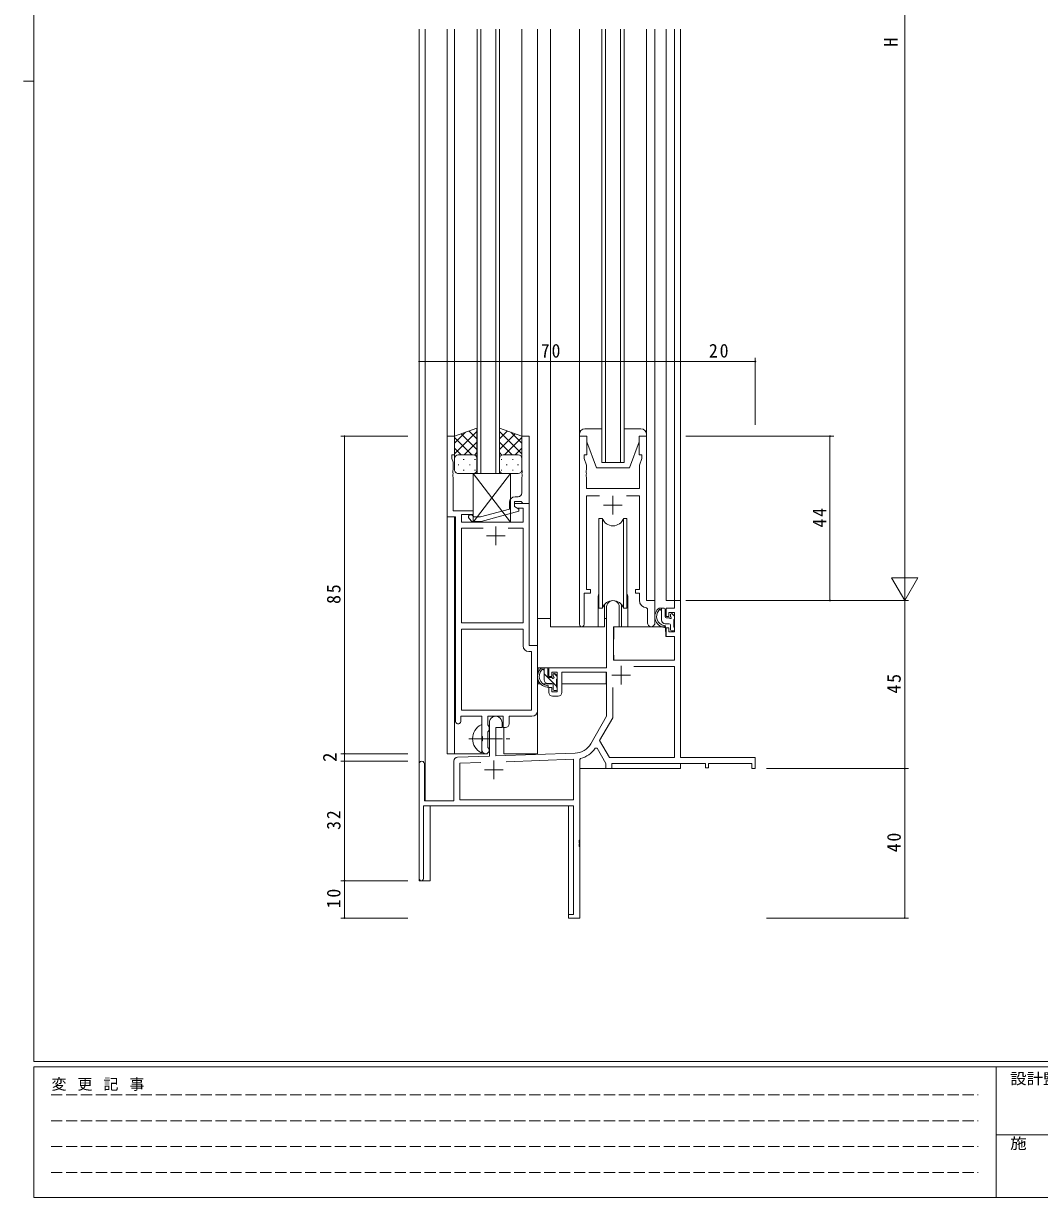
# Model space of a CAD drawing. Units: millimetres on the paper. Extents: x -420 to 373, y -297 to 267.
# Drawn here: x -420.5 to -148.5, y -297 to 17.3 of the extents above; entities that cross this region are included whole.
import ezdxf
from ezdxf.enums import TextEntityAlignment as Align

# ---------------------------------------------------------------- set-up
doc = ezdxf.new("R2010")
doc.units = ezdxf.units.MM
doc.linetypes.add('CHAIN2', pattern=[12, 9, -1, 1, -1])
doc.linetypes.add('DASHED3', pattern=[4, 3, -1])
for name, color, linetype, lineweight in [('0-1_YKK_ZWAK', 7, 'Continuous', 9), ('0-3_YKK_12', 2, 'Continuous', 9), ('0-4_YKK_D', 6, 'Continuous', 9), ('0-6_YKK_13', 4, 'Continuous', 9), ('0-7_YKK_11', 7, 'Continuous', 9)]:
    doc.layers.add(name, color=color, linetype=linetype, lineweight=lineweight)
doc.styles.add('ＭＳ ゴシック', font='')
doc.styles.get('ＭＳ ゴシック').set_extended_font_data('MS Gothic')

msp = doc.modelspace()

# ---------------------------------------------------------------- linework, layer by layer
at = {"layer": '0-1_YKK_ZWAK'}
for p, q in [((-417.7, -260.6), (-417.7, 264.4)), ((-420.5, 1.9), (-417.7, 1.9)), ((352.3, -260.6), (-417.7, -260.6)), ((-417.7, -297), (-417.7, -262)), ((314.5, -262), (-417.7, -262)), ((-160.1, -262), (-160.1, -297)), ((-160.1, -280.199), (-31.3, -280.199)), ((-417.7, -297), (314.5, -297))]:
    msp.add_line(p, q, dxfattribs=at)
at = {"layer": '0-1_YKK_ZWAK', "linetype": 'DASHED3'}
for p, q in [((-413.101, -269.512), (-164.909, -269.512)), ((-413.101, -276.441), (-164.909, -276.441)), ((-413.101, -283.37), (-164.909, -283.37)), ((-413.101, -290.298), (-164.909, -290.298))]:
    msp.add_line(p, q, dxfattribs=at)
at = {"layer": '0-3_YKK_12'}
for p, q in [((-314.577, -212.17), (-314.577, 15.83)), ((-312.947, 15.83), (-312.947, -190.77)), ((-307.077, 15.83), (-307.077, -178.17)), ((-305.078, 15.83), (-305.079, -93.67)), ((-299.079, -103.17), (-299.079, 15.83)), ((-298.079, 15.83), (-298.079, -103.17)), ((-294.079, -103.17), (-294.079, 15.83)), ((-293.079, 15.83), (-293.079, -103.17)), ((-287.079, 15.83), (-287.079, -93.67)), ((-282.877, 15.83), (-282.877, -178.17)), ((-279.377, 15.83), (-279.377, -144.17)), ((-271.677, 15.83), (-271.677, -92.67)), ((-265.677, -100.17), (-265.677, 15.83)), ((-264.677, 15.83), (-264.677, -100.17)), ((-260.677, -100.17), (-260.677, 15.83)), ((-259.677, 15.83), (-259.677, -100.17)), ((-253.677, 15.83), (-253.677, -92.67)), ((-251.477, -137.47), (-251.477, 15.83)), ((-248.477, 15.83), (-248.477, -137.17)), ((-246.207, 15.83), (-246.207, -137.17)), ((-244.577, 15.83), (-244.577, -137.17)), ((-259.677, -100.17), (-265.677, -100.17)), ((-293.079, -103.17), (-299.079, -103.17)), ((-305.077, -178.17), (-305.077, -114.818)), ((-266.677, -136.67), (-266.677, -144.17)), ((-258.677, -136.67), (-258.677, -144.17)), ((-244.577, -137.17), (-248.477, -137.17)), ((-245.907, -137.17), (-246.207, -137.17)), ((-266.677, -144.17), (-279.377, -144.17)), ((-252.45, -144.17), (-258.677, -144.17)), ((-291.877, -178.17), (-291.877, -171.154)), ((-307.077, -178.17), (-296.277, -178.17)), ((-291.877, -178.17), (-282.877, -178.17)), ((-244.577, -176.67), (-244.577, -178.87)), ((-271.577, -182.17), (-271.577, -222.17)), ((-271.577, -182.17), (-244.577, -182.17)), ((-244.577, -180.8), (-244.577, -182.17)), ((-244.577, -180.8), (-244.577, -182.17)), ((-311.577, -212.17), (-311.577, -192.17)), ((-314.577, -212.17), (-311.577, -212.17))]:
    msp.add_line(p, q, dxfattribs=at)
msp.add_lwpolyline([(-274.577, -192.17), (-274.577, -222.17), (-271.577, -222.17)], dxfattribs=at)
for start, end in [(159.63586, 180), (0, 20.36412)]:
    msp.add_arc((-262.677, -136.67), 4, start, end, dxfattribs=at)
at = {"layer": '0-4_YKK_D'}
for p, q in [((-184.577, 155.83), (-184.577, -130.17)), ((-314.577, -89.17), (-314.577, -72.17)), ((-244.577, -90.17), (-244.577, -72.17)), ((-244.577, -89.17), (-244.577, -72.17)), ((-224.577, -90.17), (-224.577, -72.17)), ((-314.577, -73.17), (-244.577, -73.17)), ((-244.577, -73.17), (-224.577, -73.17)), ((-317.577, -93.17), (-335.577, -93.17)), ((-334.577, -93.17), (-334.577, -178.17)), ((-243.207, -93.17), (-203.577, -93.17)), ((-204.577, -137.17), (-204.577, -93.17)), ((-184.577, -137.17), (-184.577, -125.046)), ((-184.577, -137.17), (-188.077, -131.108)), ((-181.077, -131.108), (-188.077, -131.108)), ((-184.577, -137.17), (-181.077, -131.108)), ((-243.207, -137.17), (-203.577, -137.17)), ((-243.207, -137.17), (-183.577, -137.17)), ((-221.577, -137.17), (-183.577, -137.17)), ((-184.577, -137.17), (-184.577, -182.17)), ((-317.577, -178.17), (-335.577, -178.17)), ((-317.577, -178.17), (-335.577, -178.17)), ((-334.577, -178.17), (-334.577, -180.17)), ((-317.577, -180.17), (-335.577, -180.17)), ((-317.577, -180.17), (-335.577, -180.17)), ((-334.577, -180.17), (-334.577, -212.17)), ((-221.577, -182.17), (-183.577, -182.17)), ((-221.577, -182.17), (-183.577, -182.17)), ((-184.577, -182.17), (-184.577, -222.17)), ((-317.577, -212.17), (-335.577, -212.17)), ((-317.577, -212.17), (-335.577, -212.17)), ((-334.577, -212.17), (-334.577, -222.17)), ((-317.577, -222.17), (-335.577, -222.17)), ((-221.577, -222.17), (-183.577, -222.17))]:
    msp.add_line(p, q, dxfattribs=at)
for centre, start, end in [((-314.577, -73.17), 0, 180), ((-314.577, -73.17), 180, 0), ((-244.577, -73.17), 0, 180), ((-244.577, -73.17), 0, 180), ((-244.577, -73.17), 180, 0), ((-244.577, -73.17), 180, 0), ((-224.577, -73.17), 0, 180), ((-224.577, -73.17), 180, 0), ((-334.577, -93.17), 90, 270), ((-334.577, -93.17), 270, 90), ((-204.577, -93.17), 90, 270), ((-204.577, -93.17), 270, 90), ((-204.577, -137.17), 90, 270), ((-204.577, -137.17), 270, 90), ((-334.577, -178.17), 90, 270), ((-334.577, -178.17), 90, 270), ((-334.577, -178.17), 270, 90), ((-334.577, -178.17), 270, 90), ((-334.577, -180.17), 90, 270), ((-334.577, -180.17), 90, 270), ((-334.577, -180.17), 270, 90), ((-334.577, -180.17), 270, 90), ((-184.577, -182.17), 90, 270), ((-184.577, -182.17), 90, 270), ((-184.577, -182.17), 270, 90), ((-184.577, -182.17), 270, 90), ((-334.577, -212.17), 90, 270), ((-334.577, -212.17), 90, 270), ((-334.577, -212.17), 270, 90), ((-334.577, -212.17), 270, 90), ((-334.577, -222.17), 90, 270), ((-334.577, -222.17), 270, 90), ((-184.577, -222.17), 90, 270), ((-184.577, -222.17), 270, 90)]:
    msp.add_arc(centre, 0.106, start, end, dxfattribs=at)
at = {"layer": '0-6_YKK_13'}
for p, q in [((-299.081, -91.027), (-305.081, -93.17)), ((-299.081, -99.392), (-299.081, -91.027)), ((-293.082, -91.027), (-287.082, -93.17)), ((-293.082, -99.392), (-293.082, -91.027)), ((-305.081, -97.902), (-299.081, -91.902)), ((-305.081, -95.073), (-302.12, -92.113)), ((-305.081, -93.17), (-305.081, -99.17)), ((-300.46, -98.17), (-305.081, -93.55)), ((-299.081, -96.722), (-303.276, -92.526)), ((-299.081, -93.893), (-301.192, -91.781)), ((-293.082, -93.893), (-290.971, -91.781)), ((-287.082, -97.902), (-293.082, -91.902)), ((-293.082, -96.722), (-288.887, -92.526)), ((-291.703, -98.17), (-287.082, -93.55)), ((-287.082, -95.073), (-290.043, -92.113)), ((-287.082, -93.17), (-287.082, -99.17)), ((-271.677, -92.67), (-271.677, -93.17)), ((-271.677, -93.17), (-269.677, -93.17)), ((-265.677, -91.17), (-270.177, -91.17)), ((-269.677, -93.17), (-269.677, -94.67)), ((-255.177, -91.17), (-259.677, -91.17)), ((-255.677, -93.17), (-253.677, -93.17)), ((-255.677, -94.67), (-255.677, -93.17)), ((-253.677, -93.17), (-253.677, -92.67)), ((-303.289, -98.17), (-305.081, -96.378)), ((-302.52, -98.17), (-299.081, -94.73)), ((-289.643, -98.17), (-293.082, -94.73)), ((-288.874, -98.17), (-287.082, -96.378)), ((-269.677, -94.67), (-267.077, -101.67)), ((-255.677, -94.67), (-258.277, -101.67)), ((-305.081, -102.17), (-305.081, -99.17)), ((-304.081, -98.17), (-300.481, -98.17)), ((-303.681, -98.17), (-300.081, -98.17)), ((-302.746, -99.392), (-302.546, -99.392)), ((-299.749, -98.227), (-299.081, -97.559)), ((-299.716, -99.392), (-299.516, -99.392)), ((-299.081, -99.17), (-299.081, -102.17)), ((-292.414, -98.227), (-293.082, -97.559)), ((-293.082, -99.17), (-293.082, -102.17)), ((-292.447, -99.392), (-292.647, -99.392)), ((-288.482, -98.17), (-292.082, -98.17)), ((-288.082, -98.17), (-291.682, -98.17)), ((-289.417, -99.392), (-289.617, -99.392)), ((-287.082, -102.17), (-287.082, -99.17)), ((-304.161, -100.807), (-303.961, -100.807)), ((-300.081, -103.17), (-304.081, -103.17)), ((-302.746, -102.222), (-302.546, -102.222)), ((-301.131, -100.807), (-300.931, -100.807)), ((-300.079, -103.17), (-290.079, -116.17)), ((-290.079, -103.17), (-300.079, -116.17)), ((-299.716, -102.222), (-299.516, -102.222)), ((-292.447, -102.222), (-292.647, -102.222)), ((-292.082, -103.17), (-288.082, -103.17)), ((-291.032, -100.807), (-291.232, -100.807)), ((-289.417, -102.222), (-289.617, -102.222)), ((-288.002, -100.807), (-288.202, -100.807)), ((-267.077, -101.67), (-258.277, -101.67)), ((-265.505, -139.17), (-265.505, -115.17)), ((-259.849, -139.17), (-259.849, -115.17)), ((-258.927, -115.17), (-259.849, -115.17)), ((-258.927, -139.17), (-258.927, -115.17)), ((-264.927, -138.186), (-264.927, -144.17)), ((-260.427, -144.17), (-260.427, -138.186)), ((-266.427, -139.17), (-265.505, -139.17)), ((-259.849, -139.17), (-258.927, -139.17)), ((-249.007, -139.17), (-250.307, -139.17)), ((-249.707, -142.37), (-249.707, -139.17)), ((-248.707, -141.47), (-248.707, -139.47)), ((-247.307, -140.97), (-247.307, -141.309)), ((-246.295, -141.258), (-246.795, -140.758)), ((-279.377, -141.97), (-282.873, -141.97)), ((-282.873, -155.17), (-282.873, -141.97)), ((-264.927, -144.17), (-266.677, -144.17)), ((-264.927, -141.97), (-264.377, -141.97)), ((-262.453, -144.468), (-262.507, -150.67)), ((-248.575, -144.17), (-262.153, -144.17)), ((-258.677, -144.17), (-260.427, -144.17)), ((-247.607, -143.37), (-248.707, -143.37)), ((-248.575, -144.17), (-248.507, -146.77)), ((-247.768, -141.77), (-248.407, -141.77)), ((-247.307, -143.67), (-247.307, -144.97)), ((-246.407, -144.27), (-246.407, -142.27)), ((-246.207, -142.07), (-246.207, -141.47)), ((-246.207, -144.97), (-246.207, -144.47)), ((-262.472, -146.67), (-262.577, -146.67)), ((-248.507, -146.77), (-246.538, -146.77)), ((-247.007, -145.27), (-246.507, -145.27)), ((-246.207, -150.67), (-246.238, -147.068)), ((-262.507, -150.67), (-262.488, -152.873)), ((-246.226, -152.873), (-246.207, -150.67)), ((-262.577, -151.6), (-262.498, -151.679)), ((-262.188, -153.17), (-246.526, -153.17)), ((-264.677, -155.17), (-282.873, -155.17)), ((-282.673, -155.17), (-282.673, -156.422)), ((-280.407, -155.17), (-281.707, -155.17)), ((-281.107, -158.37), (-281.107, -155.17)), ((-277.807, -160.126), (-281.107, -156.826)), ((-280.107, -157.47), (-280.107, -155.47)), ((-278.707, -156.97), (-278.707, -157.309)), ((-277.607, -157.498), (-278.433, -156.671)), ((-277.695, -157.258), (-278.195, -156.758)), ((-264.473, -156.451), (-264.473, -159.47)), ((-282.673, -158.56), (-282.673, -159.47)), ((-282.673, -159.47), (-282.092, -159.47)), ((-281.396, -159.47), (-278.783, -159.47)), ((-279.007, -159.37), (-280.107, -159.37)), ((-279.168, -157.77), (-279.807, -157.77)), ((-278.707, -159.67), (-278.707, -160.97)), ((-277.807, -160.27), (-277.807, -158.27)), ((-277.807, -159.47), (-277.577, -159.47)), ((-277.607, -158.07), (-277.607, -157.47)), ((-264.473, -159.47), (-276.377, -159.47)), ((-278.407, -161.27), (-277.907, -161.27)), ((-277.607, -160.97), (-277.607, -160.47)), ((-297.777, -177.766), (-297.777, -170.574))]:
    msp.add_line(p, q, dxfattribs=at)
at = {"layer": '0-6_YKK_13', "linetype": 'CHAIN2'}
msp.add_line((-301.277, -174.17), (-289.289, -174.17), dxfattribs=at)
at = {"layer": '0-6_YKK_13'}
msp.add_lwpolyline([(-290.079, -103.17), (-300.079, -103.17), (-300.079, -116.17), (-290.079, -116.17)], close=True, dxfattribs=at)
msp.add_lwpolyline([(-265.505, -115.17), (-266.427, -115.17), (-266.427, -139.17)], dxfattribs=at)
for centre, radius, start, end in [((-270.177, -92.67), 1.5, 90, 180), ((-255.177, -92.67), 1.5, 0, 90), ((-304.081, -99.17), 1, 89.99998, 179.99998), ((-304.081, -99.17), 1, 89.99998, 179.99998), ((-300.081, -99.17), 1, 359.99998, 89.99998), ((-300.081, -99.17), 1, 359.99998, 89.99998), ((-292.082, -99.17), 1, 89.99998, 179.99998), ((-292.082, -99.17), 1, 89.99998, 179.99998), ((-288.082, -99.17), 1, 359.99998, 89.99998), ((-288.082, -99.17), 1, 359.99998, 89.99998), ((-304.081, -102.17), 1, 179.99998, 269.99998), ((-300.081, -102.17), 1, 269.99998, 359.99998), ((-292.082, -102.17), 1, 179.99998, 269.99998), ((-288.082, -102.17), 1, 269.99998, 359.99998), ((-262.677, -114.17), 3, 199.4715, 340.52849), ((-262.677, -140.17), 3, 19.47122, 160.52876), ((-248.593, -141.491), 2.885, 126.45192, 263.90388), ((-248.507, -141.457), 2.504, 139.45805, 259.25217), ((-250.567, -139.574), 0.3, 301.62189, 336.95038), ((-250.107, -139.77), 0.2, 36.86989, 156.95038), ((-249.707, -139.47), 0.3, 216.86989, 270), ((-249.007, -139.47), 0.3, 0, 90), ((-247.007, -140.97), 0.3, 45, 180), ((-247.007, -141.309), 0.3, 180, 236.94426), ((-246.507, -141.47), 0.3, 0, 45), ((-262.153, -144.47), 0.3, 90, 179.49998), ((-248.707, -142.37), 1, 180, 270), ((-248.829, -144.12), 0.25, 253.63879, 125.58162), ((-248.407, -141.47), 0.3, 180, 270), ((-247.768, -142.07), 0.3, 33.05573, 90), ((-247.607, -143.67), 0.3, 0, 90), ((-247.307, -141.77), 0.25, 213.05573, 56.94426), ((-246.407, -142.07), 0.2, 270, 0), ((-246.407, -144.47), 0.2, 0, 90), ((-247.007, -144.97), 0.3, 180, 270), ((-246.538, -147.07), 0.3, 0.5, 90), ((-246.507, -144.97), 0.3, 270, 0), ((-262.188, -152.87), 0.3, 180.49998, 270), ((-246.526, -152.87), 0.3, 270, 359.5), ((-279.993, -157.491), 2.885, 126.45192, 263.90388), ((-279.907, -157.457), 2.504, 139.45805, 259.25217), ((-281.967, -155.574), 0.3, 301.62189, 336.95038), ((-281.507, -155.77), 0.2, 36.86989, 156.95038), ((-281.107, -155.47), 0.3, 216.86989, 270), ((-280.407, -155.47), 0.3, 0, 90), ((-278.407, -156.97), 0.3, 45, 180), ((-280.107, -158.37), 1, 180, 270), ((-280.229, -160.12), 0.25, 253.63879, 125.58162), ((-279.807, -157.47), 0.3, 180, 270), ((-279.168, -158.07), 0.3, 33.05573, 90), ((-279.007, -159.67), 0.3, 0, 90), ((-278.707, -157.77), 0.25, 213.05573, 56.94426), ((-278.407, -157.309), 0.3, 180, 236.94426), ((-277.807, -158.07), 0.2, 270, 0), ((-277.807, -160.47), 0.2, 0, 90), ((-277.907, -157.47), 0.3, 0, 45), ((-278.407, -160.97), 0.3, 180, 270), ((-277.907, -160.97), 0.3, 270, 0), ((-296.077, -174.17), 4.2, 117.28096, 242.71902), ((-297.931, -170.574), 0.154, 0, 117.28096), ((-297.931, -177.766), 0.154, 242.71902, 0)]:
    msp.add_arc(centre, radius, start, end, dxfattribs=at)
at = {"layer": '0-7_YKK_11'}
for p, q in [((-288.079, -109.37), (-288.879, -109.37)), ((-262.677, -109.17), (-262.677, -114.17)), ((-265.177, -111.67), (-260.177, -111.67)), ((-294.079, -117.37), (-294.079, -122.37)), ((-290.728, -117.8), (-286.709, -117.8)), ((-296.579, -119.87), (-291.579, -119.87)), ((-303.249, -166.54), (-303.249, -144.8)), ((-260.477, -154.67), (-260.477, -159.67)), ((-262.977, -157.17), (-257.977, -157.17)), ((-278.877, -162.77), (-277.377, -162.77)), ((-262.747, -160.472), (-262.747, -168.607)), ((-314.577, -180.87), (-314.577, -211.57)), ((-294.577, -179.97), (-294.577, -184.97)), ((-291.287, -180.313), (-273.207, -179.681)), ((-297.077, -182.47), (-292.077, -182.47))]:
    msp.add_line(p, q, dxfattribs=at)
for points in [[(-304.879, -169.42), (-304.879, -114.8), (-307.079, -114.8), (-307.079, -93.17), (-305.079, -93.17), (-305.079, -98.17), (-305.779, -98.17), (-305.779, -99.17), (-305.449, -100.077), (-305.449, -102.212), (-305.569, -102.395), (-305.569, -102.945), (-305.449, -103.128), (-305.449, -103.212), (-305.569, -103.395), (-305.569, -103.945), (-305.449, -104.128), (-305.449, -113.17), (-300.079, -113.17), (-300.079, -114.17), (-303.249, -114.17), (-303.249, -116.17), (-286.709, -116.17), (-286.709, -112.47), (-288.213, -112.47), (-289.079, -111.97), (-289.079, -111.17), (-285.079, -111.17), (-285.079, -149.17), (-282.879, -149.17), (-282.879, -166.67)], [(-285.079, -111.17), (-285.079, -93.17), (-287.079, -93.17), (-287.079, -102.212), (-286.959, -102.395), (-286.959, -102.945), (-287.079, -103.128), (-287.079, -103.212), (-286.959, -103.395), (-286.959, -103.945), (-287.079, -104.128), (-287.079, -108.37)], [(-251.477, -143.205), (-251.477, -137.17), (-253.677, -137.17), (-253.677, -93.17), (-255.677, -93.17), (-255.677, -98.17), (-254.977, -98.17), (-254.977, -99.17), (-255.607, -100.901), (-255.607, -107.17), (-269.747, -107.17), (-269.747, -104.128), (-269.867, -103.945), (-269.867, -103.395), (-269.747, -103.212), (-269.747, -103.128), (-269.867, -102.945), (-269.867, -102.395), (-269.747, -102.212), (-269.747, -100.901), (-270.377, -99.17), (-270.377, -98.17), (-269.677, -98.17), (-269.677, -93.17), (-271.677, -93.17), (-271.677, -143.52)], [(-270.377, -143.52), (-270.377, -135.17), (-268.677, -135.17), (-268.677, -134.17), (-269.747, -134.17), (-269.747, -109.1), (-266.264, -109.1)], [(-259.09, -109.1), (-255.607, -109.1), (-255.607, -134.17), (-256.677, -134.17), (-256.677, -135.17), (-255.607, -135.17), (-255.607, -137.1)], [(-301.203, -115.194), (-300.427, -115.97), (-297.982, -115.97), (-287.879, -113.263), (-287.879, -112.663), (-289.079, -111.97), (-289.079, -110.67), (-287.279, -110.67), (-287.079, -110.87), (-286.779, -111.17), (-285.079, -111.17)], [(-290.379, -110.87), (-290.379, -112.69), (-298.14, -114.77), (-299.93, -114.77), (-300.355, -114.346)], [(-290.728, -117.8), (-286.709, -117.8), (-286.709, -143.17), (-303.249, -143.17), (-303.249, -117.8), (-297.429, -117.8)], [(-244.577, -179.17), (-244.577, -137.17), (-246.207, -137.17), (-246.207, -139.17), (-248.477, -139.17), (-248.477, -141.47), (-247.677, -141.47), (-247.677, -140.37), (-246.207, -140.37), (-246.207, -145.57), (-247.677, -145.57), (-247.677, -144.47), (-248.477, -144.47), (-248.477, -146.77), (-246.207, -146.77), (-246.207, -153.17), (-262.577, -153.17), (-262.577, -144.17), (-260.977, -144.17), (-260.977, -138.87)], [(-264.377, -138.87), (-264.377, -155.17), (-279.877, -155.17), (-279.877, -157.47), (-279.077, -157.47), (-279.077, -156.37), (-277.577, -156.37), (-277.577, -161.57), (-279.077, -161.57), (-279.077, -160.47), (-279.877, -160.47), (-279.877, -161.77)], [(-253.694, -139.098), (-253.407, -139.398), (-253.407, -143.205)], [(-303.249, -166.54), (-303.249, -144.8), (-286.709, -144.8), (-286.709, -149.3)], [(-285.209, -150.8), (-284.509, -150.8), (-284.509, -166.54), (-303.249, -166.54)], [(-276.377, -161.77), (-276.377, -156.37), (-264.377, -156.37), (-264.377, -168.17), (-268.631, -175.539)], [(-262.747, -160.472), (-262.747, -168.607), (-266.241, -174.658), (-263.636, -179.17), (-246.207, -179.17), (-246.207, -154.8), (-257.064, -154.8)], [(-297.779, -177.17), (-297.779, -174.841), (-297.636, -174.649), (-297.636, -173.691), (-297.779, -173.499), (-297.779, -168.17), (-303.379, -168.17), (-303.379, -169.42)], [(-291.449, -171.17), (-292.079, -171.17), (-292.079, -168.17), (-296.149, -168.17), (-296.149, -170.487), (-296.001, -170.68), (-295.779, -170.97), (-295.779, -171.87), (-296.001, -172.16), (-296.149, -172.353), (-296.149, -176.487), (-296.001, -176.68), (-295.779, -176.97), (-295.779, -177.17)], [(-284.379, -168.17), (-290.449, -168.17), (-290.449, -170.17)], [(-295.777, -169.87), (-295.777, -178.838), (-304.312, -179.136)], [(-272.787, -178.036), (-294.077, -178.779), (-294.077, -171.17), (-292.377, -171.17), (-292.377, -169.87)], [(-267.44, -176.709), (-266.93, -176.725), (-264.577, -180.8), (-264.577, -182.17), (-262.947, -182.17), (-262.947, -180.8), (-237.877, -180.8), (-237.877, -181.97), (-237.077, -181.97), (-237.077, -180.8), (-225.477, -180.8), (-225.477, -182.17), (-224.577, -182.17), (-224.577, -179.17), (-244.577, -179.17)], [(-313.377, -211.57), (-313.377, -192.17), (-273.207, -192.17), (-273.207, -221.27), (-274.577, -221.27), (-274.577, -222.17), (-271.577, -222.17), (-271.577, -203.128), (-271.697, -202.945), (-271.697, -202.395), (-271.577, -202.212), (-271.577, -202.128), (-271.697, -201.945), (-271.697, -201.395), (-271.577, -201.212), (-271.577, -179.761), (-271.35, -179.47)], [(-305.277, -180.136), (-305.277, -190.77), (-313.177, -190.77), (-313.177, -180.87)], [(-291.287, -180.313), (-273.207, -179.681), (-273.207, -190.54), (-303.647, -190.54), (-303.647, -180.744), (-298.01, -180.547)]]:
    msp.add_lwpolyline(points, dxfattribs=at)
for centre, radius, start, end in [((-288.879, -110.87), 1.5, 90, 179.99998), ((-288.079, -108.37), 1, 270, 359.99998), ((-300.779, -114.77), 0.6, 44.99998, 225), ((-262.677, -138.87), 1.7, 359.99998, 180), ((-253.607, -137.1), 2, 179.99998, 267.50807), ((-271.027, -143.52), 0.65, 179.99998, 0), ((-252.442, -143.205), 0.965, 179.99998, 0), ((-285.209, -149.3), 1.5, 180, 269.99998), ((-278.877, -161.77), 1, 180, 269.99998), ((-277.377, -161.77), 1, 270, 359.99998), ((-304.129, -169.42), 0.75, 179.99998, 0), ((-294.077, -169.87), 1.7, 359.99998, 180), ((-284.379, -166.67), 1.5, 270, 359.99998), ((-291.449, -170.17), 1, 270, 359.99998), ((-272.961, -173.039), 5, 271.99998, 329.99998), ((-304.277, -180.136), 1, 91.99997, 179.99998), ((-296.779, -177.17), 1, 180, 269.99998), ((-296.779, -177.17), 1, 270, 359.99998), ((-272.961, -173.039), 6.63, 284.06641, 326.39018), ((-313.877, -180.87), 0.7, 359.99998, 180), ((-313.977, -211.57), 0.6, 179.99998, 0)]:
    msp.add_arc(centre, radius, start, end, dxfattribs=at)

# ---------------------------------------------------------------- texts
at = {"layer": '0-1_YKK_ZWAK', "style": 'ＭＳ ゴシック', "width": 1.1}
for s, p in [('設計監理', (-156.331, -267.533)), ('施\u3000\u3000工', (-156.331, -284.854))]:
    msp.add_text(s, height=2.933, dxfattribs=at).set_placement(p, align=Align.BOTTOM_LEFT)
at = {"layer": '0-1_YKK_ZWAK', "insert": (-412.986, -268.447), "char_height": 2.933, "attachment_point": 7, "style": 'ＭＳ ゴシック'}
msp.add_mtext('\\T1.16;変\\~更\\~記\\~事', dxfattribs=at)
at = {"layer": '0-4_YKK_D', "color": 3, "style": 'ＭＳ ゴシック'}
for s, p in [('H', (-185.377, 11.105)), ('2', (-335.577, -180.37))]:
    msp.add_text(s, height=3.666, rotation=90, dxfattribs=at).set_placement(p, align=Align.BOTTOM_LEFT)
at = {"layer": '0-4_YKK_D', "color": 3, "char_height": 3.666, "attachment_point": 7, "style": 'ＭＳ ゴシック'}
for s, insert in [('\\T1.21;\\W0.95;70', (-281.977, -72.17)), ('\\T1.21;\\W0.95;20', (-236.977, -72.17))]:
    msp.add_mtext(s, dxfattribs=dict(at, insert=insert))
at = {"layer": '0-4_YKK_D', "color": 3, "char_height": 3.666, "attachment_point": 7, "rotation": 90, "style": 'ＭＳ ゴシック'}
for s, insert in [('\\T1.21;\\W0.95;44', (-205.577, -117.608)), ('\\T1.21;\\W0.95;85', (-335.577, -138.07)), ('\\T1.21;\\W0.95;45', (-185.577, -162.07)), ('\\T1.21;\\W0.95;32', (-335.577, -198.57)), ('\\T1.21;\\W0.95;40', (-185.577, -204.57)), ('\\T1.21;\\W0.95;10', (-335.577, -219.57))]:
    msp.add_mtext(s, dxfattribs=dict(at, insert=insert))

doc.saveas('drawing.dxf')
